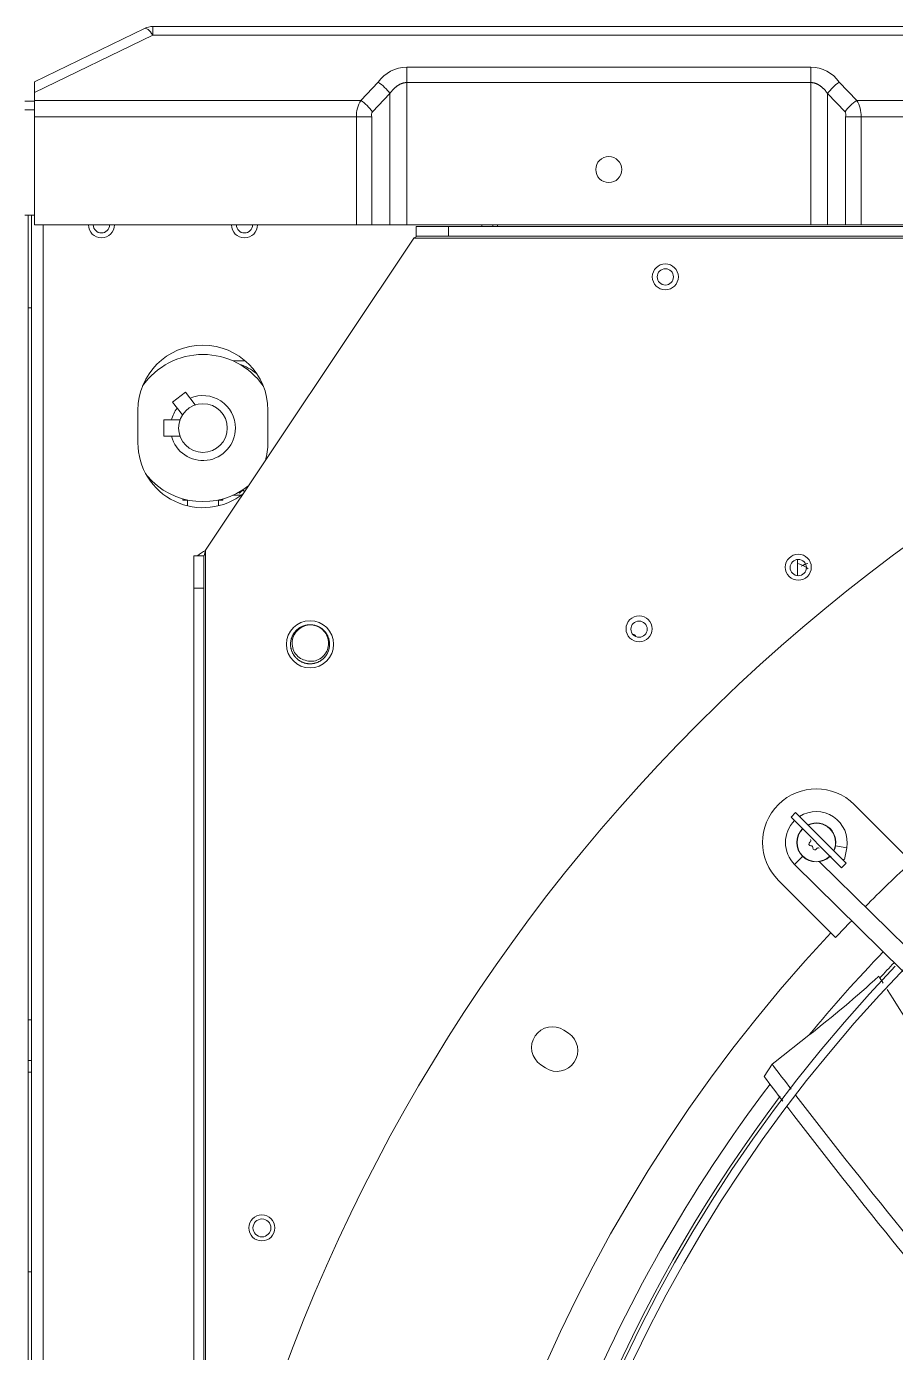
# Model space of a CAD drawing. Header units: millimetres. Extents: x 113490 to 142599, y -20467 to 115.
# Drawn here: x 124744.7 to 125012, y -10092.3 to -9684.5 of the extents above; entities that cross this region are included whole.
import ezdxf

# ---------------------------------------------------------------- set-up
doc = ezdxf.new("R2010")
doc.units = ezdxf.units.MM
doc.layers.add('DV3_0', color=7, linetype='Continuous')

msp = doc.modelspace()

# ---------------------------------------------------------------- linework, layer by layer
at = {"layer": 'DV3_0', "color": 7, "linetype": 'Continuous', "lineweight": 15}
for p, q in [((124747.24, -9701.49), (124781, -9685.09)), ((124783.62, -9684.49), (125898.86, -9684.49)), ((124747.24, -9704.81), (124747.24, -9701.49)), ((124747.24, -9707.21), (124747.24, -9704.81)), ((124744.24, -9707.49), (124747.24, -9707.49)), ((124747.24, -9712.24), (124747.24, -9707.21)), ((124747.24, -9745.49), (124747.24, -9712.24)), ((124744.24, -9742.49), (124747.24, -9742.49)), ((124745.24, -11906.49), (124745.24, -9742.49)), ((124746.24, -11906.49), (124746.24, -9742.49)), ((124846.22, -9745.49), (124747.24, -9745.49)), ((124850.99, -9745.49), (124846.22, -9745.49)), ((124850.99, -9745.49), (124856.51, -9745.49)), ((124861.68, -9745.49), (124856.51, -9745.49)), ((124861.68, -9745.49), (124986, -9745.49)), ((124864.58, -9748.99), (124864.58, -9745.99)), ((124864.58, -9745.99), (124874.58, -9745.99)), ((124874.58, -9745.99), (125807.9, -9745.99)), ((124874.58, -9745.99), (124874.58, -9748.99)), ((124889.64, -9745.99), (124889.64, -9745.49)), ((124991.16, -9745.49), (124986, -9745.49)), ((124991.16, -9745.49), (124996.69, -9745.49)), ((125001.46, -9745.49), (124996.69, -9745.49)), ((125086.22, -9745.49), (125001.46, -9745.49)), ((124863.84, -9749.59), (124799.84, -9845.59)), ((124864.58, -9749.17), (124864.58, -9748.99)), ((124874.58, -9748.99), (124864.58, -9748.99)), ((124874.58, -9748.99), (125807.9, -9748.99)), ((124746.24, -9770.98), (124745.24, -9770.98)), ((124812.08, -9787.36), (124808.3, -9787.36)), ((124789.67, -9800.04), (124793.62, -9796.98)), ((124796.64, -9800.87), (124793.62, -9796.98)), ((124779, -9812.49), (124779, -9802.49)), ((124789.67, -9800.04), (124792.69, -9803.93)), ((124819, -9802.49), (124819, -9812.49)), ((124787, -9810.49), (124787, -9805.49)), ((124791.92, -9805.49), (124787, -9805.49)), ((124787, -9810.49), (124791.92, -9810.49)), ((124810.05, -9827.74), (124810.3, -9827.98)), ((124811.3, -9826.98), (124810.3, -9827.98)), ((124811.29, -9826.99), (124811.86, -9827.56)), ((124792.84, -9829.77), (124792.84, -9830.12)), ((124794.26, -9830.12), (124792.84, -9830.12)), ((124794.24, -9830.12), (124794.24, -9831.92)), ((124805.16, -9830.12), (124803.73, -9830.12)), ((124803.76, -9831.92), (124803.76, -9830.12)), ((124805.16, -9830.12), (124805.16, -9829.77)), ((124808.3, -9828.62), (124810.82, -9828.62)), ((124796.24, -9847.26), (124799.24, -9847.26)), ((124796.24, -9857.26), (124796.24, -9847.26)), ((124799.24, -9847.26), (124799.41, -9847.26)), ((124799.24, -9847.26), (124799.24, -9857.26)), ((124799.84, -9845.59), (124799.41, -9847.26)), ((124981.85, -9853.37), (124981.85, -9848.41)), ((124799.24, -9857.26), (124796.24, -9857.26)), ((124796.24, -11847.85), (124796.24, -9857.26)), ((124799.24, -11847.85), (124799.24, -9857.26)), ((125015.46, -9939.88), (124999.35, -9923.77)), ((124981.32, -9926.24), (124979.91, -9927.66)), ((124995.46, -9943.22), (124979.91, -9927.66)), ((124981.32, -9926.24), (124996.88, -9941.8)), ((124996.4, -9940.7), (124997.04, -9937.09)), ((124981.01, -9942.2), (125323.44, -10279.87)), ((125327, -10274.95), (124988.7, -9941.35)), ((124991.72, -9939.88), (124992.21, -9939.96)), ((124995.46, -9943.22), (124996.88, -9941.8)), ((124995.64, -9940.57), (124996.4, -9940.7)), ((124976.02, -9947.1), (124992.13, -9963.22)), ((124992.13, -9963.22), (124993.62, -9964.71)), ((124745.24, -9989.98), (124746.24, -9989.98)), ((124911.47, -9994.13), (124910.06, -9993.19)), ((124985.39, -9994.73), (124975.04, -10002.89)), ((124746.24, -10002.48), (124745.24, -10002.48)), ((124975.04, -10002.89), (124974.11, -10003.65)), ((124902.95, -10003.83), (124904.36, -10004.78)), ((124974.11, -10003.65), (124971.66, -10007.43)), ((124746.24, -10067.48), (124745.24, -10067.48))]:
    msp.add_line(p, q, dxfattribs=at)
at = {"layer": 'DV3_0', "color": 7, "linetype": 'Continuous', "lineweight": 20}
for p, q in [((124783.62, -9687.14), (124783.62, -9684.49)), ((124747.24, -9704.81), (124783.62, -9687.14)), ((124783.62, -9687.14), (125898.86, -9687.14)), ((124986, -9696.95), (124861.68, -9696.95)), ((124861.68, -9701.73), (124861.68, -9696.95)), ((124986, -9701.73), (124986, -9696.95)), ((124852.93, -9701.62), (124847.55, -9707.21)), ((124861.68, -9701.73), (124861.68, -9745.49)), ((124986, -9701.73), (124861.68, -9701.73)), ((124986, -9701.73), (124986, -9745.49)), ((125000.13, -9707.21), (124994.74, -9701.62)), ((124856.51, -9705.11), (124851.13, -9710.7)), ((124856.51, -9705.11), (124856.51, -9745.49)), ((124991.16, -9705.11), (124991.16, -9745.49)), ((124996.55, -9710.7), (124991.16, -9705.11)), ((124847.55, -9707.21), (124747.24, -9707.21)), ((125087.55, -9707.21), (125000.13, -9707.21)), ((124744.24, -9710.09), (124747.24, -9710.09)), ((124846.22, -9712.24), (124747.24, -9712.24)), ((124850.99, -9712.24), (124846.22, -9712.24)), ((124846.22, -9712.24), (124846.22, -9745.49)), ((124850.99, -9712.24), (124850.99, -9745.49)), ((124996.69, -9712.24), (125001.46, -9712.24)), ((124996.69, -9745.49), (124996.69, -9712.24)), ((125086.22, -9712.24), (125001.46, -9712.24)), ((125001.46, -9745.49), (125001.46, -9712.24)), ((124749.84, -11903.49), (124749.84, -9745.49)), ((124884.84, -9745.99), (124884.84, -9745.49)), ((124888.16, -9745.99), (124888.16, -9745.49)), ((124863.84, -9749.59), (125818.64, -9749.59)), ((124799.84, -11862.07), (124799.84, -9845.59)), ((124993.59, -9936.48), (124997.04, -9937.09)), ((124983.47, -9939.71), (124981.01, -9942.2)), ((124746.24, -10006.08), (124745.24, -10006.08))]:
    msp.add_line(p, q, dxfattribs=at)
at = {"layer": 'DV3_0', "color": 7, "linetype": 'Continuous', "lineweight": 15}
for centre, radius in [((124923.84, -9728.49), 4), ((124941.24, -9761.49), 4), ((124941.25, -9761.49), 2.5), ((124799, -9807.99), 7.5), ((124982.14, -9850.79), 4), ((124982.14, -9850.89), 2.5), ((124831.95, -9874.49), 7.25), ((124933.16, -9869.74), 4), ((124933.16, -9869.84), 2.5), ((124817.13, -10053.99), 4), ((124817.15, -10053.99), 2.75)]:
    msp.add_circle(centre, radius, dxfattribs=at)
for centre, radius, start, end in [((124783.62, -9690.49), 6, 90, 115.9065), ((124767.79, -9745.49), 4, 180, 0), ((124767.79, -9745.49), 2.5, 180, 0), ((124811.79, -9745.49), 4, 180, 0), ((124811.79, -9745.49), 2.5, 180, 0), ((124867.12, -9754.47), 5.88, 115.5827, 123.9244), ((125341.24, -10288.99), 551.5, 105.4775, 164.5225), ((124799, -9802.49), 20, 0, 180), ((124799, -9807.99), 22.63, 34.8782, 145.1104), ((124799, -9807.99), 10, 0, 113.3134), ((124799, -9807.99), 10, 142.2684, 165.5225), ((124799, -9807.99), 10, 194.4775, 0), ((124799, -9812.49), 20, 180, 308.6858), ((124799, -9812.49), 20, 343.934, 0), ((124799, -9807.99), 22.63, 220.5417, 308.6028), ((124809.56, -9863.19), 20.1, 118.9231, 127.6082), ((124831.95, -9874.49), 6, 64.8963, 82.5227), ((124987.68, -9935.44), 16.5, 45, 225), ((124987.68, -9935.44), 9.5, 350, 122.8178), ((124987.68, -9935.44), 9.5, 135, 225.4011), ((124987.68, -9935.44), 6, 334.4712, 115.5288), ((124987.68, -9935.44), 5.91, 334.7712, 115.2288), ((124987.68, -9935.44), 6, 135, 315), ((124987.68, -9935.44), 5.91, 135, 315), ((124986.01, -9935.88), 0.6, 118.8618, 271.1382), ((124985.43, -9934.83), 0.6, 298.8788, 31.1212), ((124986.04, -9937.08), 0.6, 358.8788, 91.1212), ((124987.24, -9937.11), 0.6, 178.8617, 331.1383), ((124988.29, -9937.69), 0.6, 58.8788, 151.1212), ((125341.24, -10288.99), 475.39, 133.011, 135.4011), ((125341.24, -10288.99), 475.39, 136.1242, 136.989), ((125341.24, -10288.99), 477.5, 136.9802, 223.0198), ((125341.24, -10288.99), 456, 136.2282, 225.3442), ((125341.24, -10288.99), 453.5, 135.9912, 225.5589), ((125341.24, -10288.99), 457, 136.1594, 136.9627), ((124733.76, -9674.29), 407.44, 308.1421, 312.0989), ((125746.63, -9514.4), 872.25, 211.99842, 212.16586), ((125746.63, -9514.4), 872.25, 212.31442, 219.55563), ((124906.5, -9998.51), 6.4, 56.25, 236.25), ((124907.92, -9999.45), 6.4, 236.25, 56.25), ((126441.25, -8898.73), 1840.9, 217.03202, 217.32877), ((126505.48, -8843.21), 1921.39, 217.15391, 217.44204), ((125341.24, -10288.99), 457, 142.9304, 169.7123), ((126505.48, -8843.21), 1921.39, 217.51308, 220.85897), ((126441.25, -8898.73), 1840.9, 217.39011, 220.89455), ((125341.24, -10288.99), 346, 136.506, 225.3203), ((125341.24, -10288.99), 343.5, 135.6595, 225.6229)]:
    msp.add_arc(centre, radius, start, end, dxfattribs=at)
at = {"layer": 'DV3_0', "color": 7, "linetype": 'Continuous', "lineweight": 20}
for centre, radius, start, end in [((124861.93, -9707.93), 10.99, 91.315, 144.9259), ((124985.75, -9707.93), 10.99, 35.0742, 88.685), ((124855.55, -9712.01), 9.33, 149.0304, 181.427), ((124992.13, -9712.01), 9.33, 358.5724, 30.9701), ((124852.78, -9711.63), 1.89, 150.7542, 199.0007), ((124994.9, -9711.63), 1.89, 340.9987, 29.2464), ((125341.24, -10288.99), 461.75, 136.1456, 140.4114), ((125341.24, -10288.99), 461.75, 142.7915, 173.1384)]:
    msp.add_arc(centre, radius, start, end, dxfattribs=at)
for centre, major_axis, ratio, start_param, end_param in [((124783.62, -9690.49), (2.62, -5.4), 0.282676, 2.097861, 3.141593), ((124804.44, -9807.99), (0, 20.63), 0.922201, 5.661968, 5.975856), ((124804.44, -9807.99), (0, 20.63), 0.922201, 3.486779, 3.519379)]:
    msp.add_ellipse(centre, major_axis=major_axis, ratio=ratio, start_param=start_param, end_param=end_param, dxfattribs=at)
at = {"layer": 'DV3_0', "color": 7, "linetype": 'Continuous', "lineweight": 15}
for centre, major_axis, ratio, start_param, end_param in [((124852.93, -9705.11), (4.49, -4.33), 0.436952, 1.144952, 1.969202), ((124994.74, -9705.11), (-4.49, -4.33), 0.436952, 4.313983, 5.138233), ((124847.55, -9710.7), (4.49, -4.33), 0.436952, 1.144952, 1.969202), ((125000.13, -9710.7), (-4.49, -4.33), 0.436952, 4.313983, 5.138233), ((124931.39, -9874.99), (0, -3.5), 0.386711, 2.52776, 3.209277)]:
    msp.add_ellipse(centre, major_axis=major_axis, ratio=ratio, start_param=start_param, end_param=end_param, dxfattribs=at)
at = {"layer": 'DV3_0', "color": 7, "linetype": 'Continuous', "lineweight": 20}
for points, knots in [([(124861.68, -9701.73), (124861.63, -9701.73), (124861.53, -9701.73), (124861.39, -9701.74), (124861.24, -9701.75), (124861.09, -9701.77), (124860.95, -9701.79), (124860.8, -9701.82), (124860.65, -9701.85), (124860.5, -9701.89), (124860.35, -9701.94), (124860.2, -9701.99), (124860.05, -9702.05), (124859.9, -9702.11), (124859.74, -9702.18), (124859.58, -9702.26), (124859.42, -9702.35), (124859.26, -9702.44), (124859.1, -9702.54), (124858.93, -9702.65), (124858.76, -9702.77), (124858.59, -9702.89), (124858.42, -9703.03), (124858.24, -9703.18), (124858.06, -9703.34), (124857.88, -9703.51), (124857.69, -9703.7), (124857.5, -9703.89), (124857.31, -9704.1), (124857.11, -9704.33), (124856.91, -9704.57), (124856.71, -9704.83), (124856.58, -9705.01), (124856.51, -9705.11)], [0, 0, 0, 0, 0.024413, 0.048868, 0.073403, 0.098058, 0.122876, 0.147897, 0.173164, 0.198721, 0.224613, 0.250887, 0.277591, 0.304774, 0.33249, 0.360793, 0.38974, 0.419391, 0.449809, 0.481061, 0.513216, 0.546348, 0.580533, 0.615853, 0.652392, 0.69024, 0.729488, 0.770232, 0.812573, 0.856611, 0.902453, 0.950186, 1, 1, 1, 1]), ([(124991.16, -9705.11), (124991.1, -9705.01), (124990.96, -9704.83), (124990.76, -9704.57), (124990.57, -9704.33), (124990.37, -9704.1), (124990.18, -9703.89), (124989.99, -9703.7), (124989.8, -9703.51), (124989.62, -9703.34), (124989.44, -9703.18), (124989.26, -9703.03), (124989.09, -9702.89), (124988.92, -9702.77), (124988.75, -9702.65), (124988.58, -9702.54), (124988.42, -9702.44), (124988.26, -9702.35), (124988.1, -9702.26), (124987.94, -9702.18), (124987.78, -9702.11), (124987.63, -9702.05), (124987.48, -9701.99), (124987.32, -9701.94), (124987.17, -9701.89), (124987.02, -9701.85), (124986.88, -9701.82), (124986.73, -9701.79), (124986.58, -9701.77), (124986.44, -9701.75), (124986.29, -9701.74), (124986.15, -9701.73), (124986.05, -9701.73), (124986, -9701.73)], [0, 0, 0, 0, 0.049764, 0.097517, 0.143364, 0.187409, 0.229756, 0.270506, 0.309759, 0.347611, 0.384155, 0.419479, 0.453668, 0.486804, 0.518962, 0.550217, 0.580639, 0.610293, 0.639243, 0.667548, 0.695267, 0.722453, 0.749159, 0.775436, 0.80133, 0.82689, 0.85216, 0.877183, 0.902004, 0.92666, 0.951207, 0.975655, 1, 1, 1, 1])]:
    msp.add_open_spline(points, degree=3, knots=knots, dxfattribs=at)
at = {"layer": 'DV3_0', "color": 7, "linetype": 'Continuous', "lineweight": 15}
for points, knots in [([(124985.18, -9851.26), (124985.01, -9851.13), (124983.99, -9850.42), (124982.86, -9849.9), (124981.89, -9849.61)], [0.35476445, 0.35476445, 0.35476445, 0.35476445, 0.36956171, 0.43861961, 0.43861961, 0.43861961, 0.43861961]), ([(124830.49, -9879.41), (124829.13, -9879.09), (124827.93, -9878.21), (124826.51, -9875.84), (124826.27, -9874.37), (124826.86, -9871.67), (124827.68, -9870.44), (124829.93, -9868.81), (124831.34, -9868.42), (124832.73, -9868.54)], [0, 0, 0, 0, 0.25, 0.25, 0.5, 0.5, 0.75, 0.75, 1, 1, 1, 1]), ([(124834.5, -9869.06), (124835.74, -9869.71), (124836.71, -9870.8), (124837.75, -9873.39), (124837.76, -9874.86), (124836.79, -9877.47), (124835.8, -9878.58), (124833.31, -9879.78), (124831.81, -9879.89), (124830.49, -9879.41)], [0, 0, 0, 0, 0.25, 0.25, 0.5, 0.5, 0.75, 0.75, 1, 1, 1, 1]), ([(124991.91, -9939.66), (124991.93, -9939.68), (124991.98, -9939.73), (124992.08, -9939.83), (124992.17, -9939.92), (124992.21, -9939.96)], [0.93699996, 0.93699996, 0.93699996, 0.93699996, 0.94570082, 0.97250001, 1, 1, 1, 1])]:
    msp.add_open_spline(points, degree=3, knots=knots, dxfattribs=at)
msp.add_open_spline([(124985.12, -9849.6), (124984.38, -9849.82), (124983.67, -9850.12), (124983, -9850.49)], degree=3, dxfattribs=at)
msp.add_rational_spline([(124837.5, -9872.19), (124836.17, -9868.99), (124832.73, -9868.54), (124829.3, -9868.09), (124827.19, -9870.84), (124825.08, -9873.59), (124826.41, -9876.79), (124827.74, -9879.99), (124831.17, -9880.44), (124834.61, -9880.89), (124836.72, -9878.14), (124838.82, -9875.39), (124837.5, -9872.19), (124836.17, -9868.99), (124832.73, -9868.54), (124829.3, -9868.09), (124827.19, -9870.84), (124825.08, -9873.59), (124826.41, -9876.79), (124827.74, -9879.99), (124831.17, -9880.44), (124834.61, -9880.89), (124836.72, -9878.14), (124838.82, -9875.39), (124837.5, -9872.19), (124836.61, -9870.04), (124834.5, -9869.06)], [1, 0.866025403784, 1, 0.866025403784, 1, 0.866025403784, 1, 0.866025403784, 1, 0.866025403784, 1, 0.866025403784, 1, 0.866025403784, 1, 0.866025403784, 1, 0.866025403784, 1, 0.866025403784, 1, 0.866025403784, 1, 0.866025403784, 1, 0.90591222949, 0.943976505854], degree=2, knots=[0.94372108, 0.94372108, 0.94372108, 0.9481517, 0.9481517, 0.95258231, 0.95258231, 0.95701293, 0.95701293, 0.96144354, 0.96144354, 0.96587416, 0.96587416, 0.97030477, 0.97030477, 0.97473539, 0.97473539, 0.979166, 0.979166, 0.98359662, 0.98359662, 0.98802723, 0.98802723, 0.99245785, 0.99245785, 0.99688846, 0.99688846, 1, 1, 1], dxfattribs=at)

doc.saveas('drawing.dxf')
